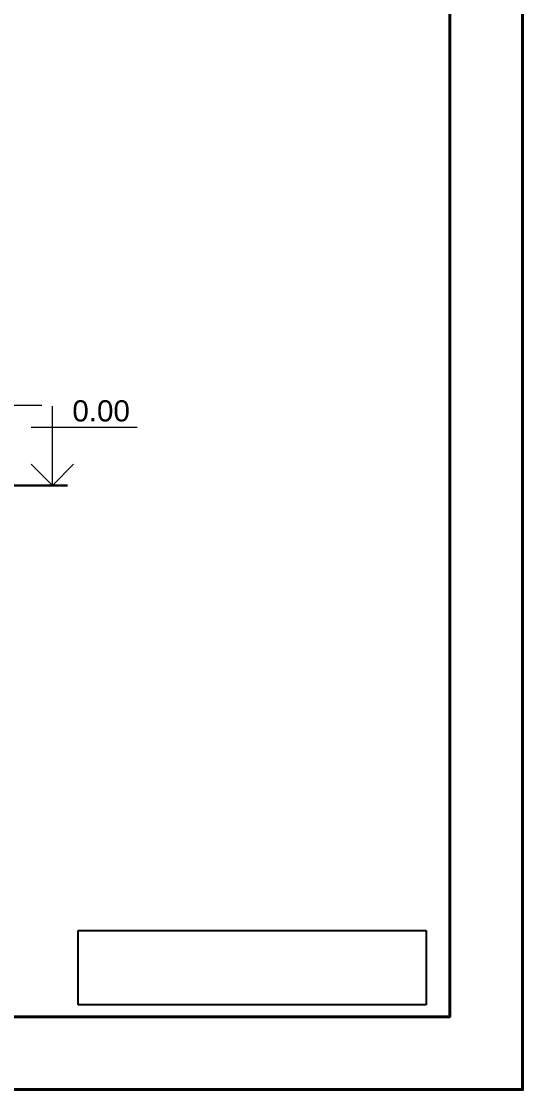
# Model space of a CAD drawing. Header units: millimetres. Extents: x 2502.5 to 2587.5, y 1451 to 1547.9.
# Drawn here: x 2564.36 to 2567.76, y 1476.33 to 1483.58 of the extents above; entities that cross this region are included whole.
import ezdxf

# ---------------------------------------------------------------- set-up
doc = ezdxf.new("R2010")
doc.units = ezdxf.units.MM
for name, color, linetype, lineweight in [('0.09', 6, 'Continuous', 9), ('02_CIVIL_EXIST', 250, 'Continuous', 30), ('07_CIVIL VISTAS MEDIA', 143, 'Continuous', 9), ('12_TEXTOS', 150, 'Continuous', 20)]:
    doc.layers.add(name, color=color, linetype=linetype, lineweight=lineweight)
doc.styles.add('PARCELA', font='arial.ttf')
picture_1 = doc.add_image_def('image1.png', size_in_pixel=(2031, 433))

# ---------------------------------------------------------------- blocks, each defined once
blk = doc.blocks.new('Nivel Vistas')
at = {"layer": '0.09'}
for p, q in [((423.53, 317.0624), (423.53, 317.6004)), ((423.3863, 317.4585), (424.1049, 317.4585)), ((423.53, 317.0624), (423.3863, 317.2061)), ((423.53, 317.0624), (423.6738, 317.2061))]:
    blk.add_line(p, q, dxfattribs=at)

msp = doc.modelspace()

# ---------------------------------------------------------------- linework, layer by layer
at = {"layer": '02_CIVIL_EXIST'}
msp.add_line((2564.672, 1480.4283), (2550.8068, 1480.4283), dxfattribs=at)
at = {"layer": '02_CIVIL_EXIST', "lineweight": 40}
for points in [[(2546.9731, 1491.0291), (2567.7631, 1491.0291), (2567.7631, 1476.3276), (2546.9731, 1476.3276)], [(2548.2106, 1490.5341), (2567.2681, 1490.5341), (2567.2681, 1476.8226), (2548.2106, 1476.8226)]]:
    msp.add_lwpolyline(points, close=True, dxfattribs=at)

# ---------------------------------------------------------------- block references
at = {"layer": '07_CIVIL VISTAS MEDIA'}
for p in [(2140.3924, 1163.5159), (2141.0385, 1163.3659)]:
    msp.add_blockref('Nivel Vistas', p, dxfattribs=at)

# ---------------------------------------------------------------- texts
at = {"layer": '12_TEXTOS', "insert": (2565.0947, 1481.0066), "char_height": 0.14374, "width": 0.373661, "attachment_point": 3, "style": 'PARCELA'}
msp.add_mtext('0.00', dxfattribs=at)

# ---------------------------------------------------------------- pictures from other files: only their frames are drawn
at = {"color": 1}
image = msp.add_image(picture_1, insert=(2564.7426, 1476.9028), size_in_units=(2.365, 0.5042), rotation=0, dxfattribs=at)
image.dxf.flags = 15

doc.saveas('drawing.dxf')
